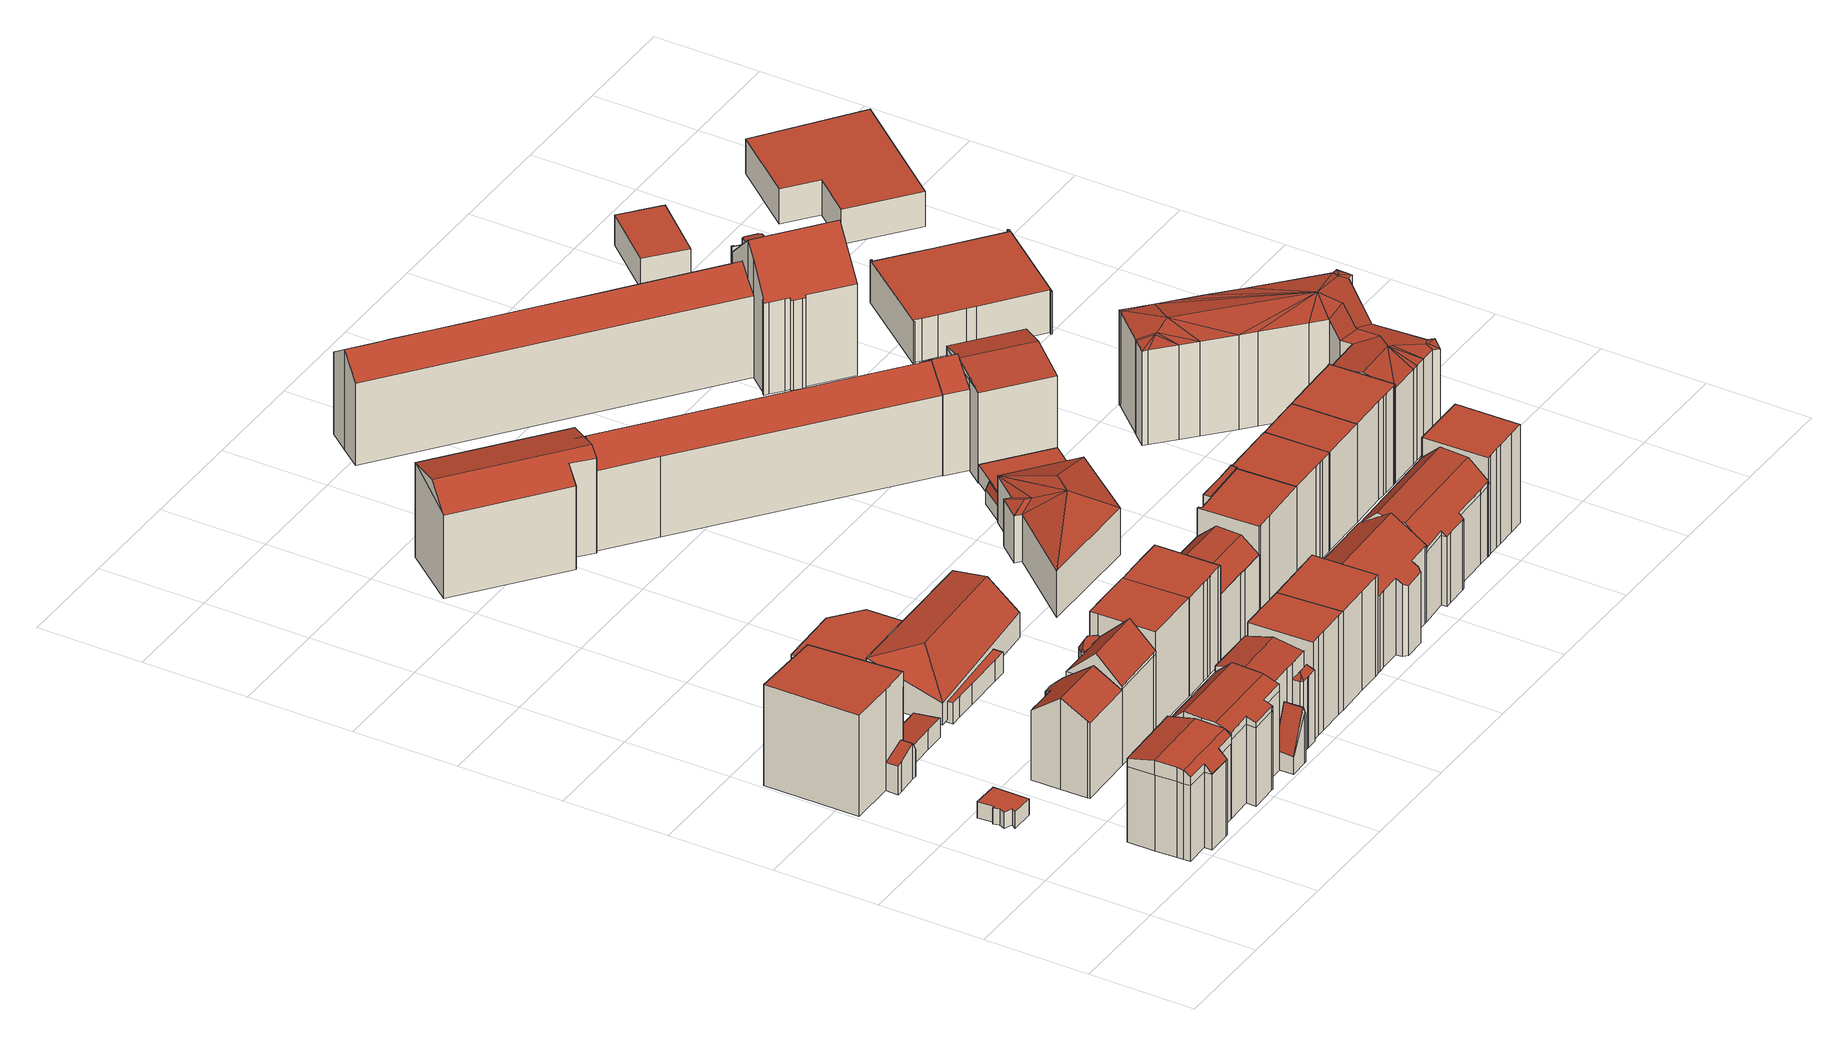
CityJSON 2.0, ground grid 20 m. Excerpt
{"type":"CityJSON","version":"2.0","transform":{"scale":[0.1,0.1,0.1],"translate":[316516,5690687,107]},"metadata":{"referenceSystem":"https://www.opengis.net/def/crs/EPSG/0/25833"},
"CityObjects":{
"building1":{"type":"Building","attributes":{"Dachtyp_tdc":"tdcPolyFlatRoof","Gemeindeschluessel":14713000,"Dachneigung":0,"QualitaetDacherkennung":68,"Geometrietyp2DReferenz":"3000","function":"31001_9998","roofType":"1000","measuredHeight":3.14},"geometry":[{"type":"MultiSurface","lod":"2","boundaries":[[[0,1,2,3]],[[1,4,5,2]],[[4,6,7,5]],[[6,8,9,7]],[[8,10,11,9]],[[10,12,13,11]],[[12,14,15,13]],[[14,16,17,15]],[[16,18,19,17]],[[18,0,3,19]],[[18,16,14,12,10,8,6,4,1,0]],[[3,2,5,7,9,11,13,15,17,19]]],"semantics":{"surfaces":[{"type":"WallSurface"},{"type":"RoofSurface"},{"type":"GroundSurface"}],"values":[0,0,0,0,0,0,0,0,0,0,1,2]}}]},
"building2":{"type":"Building","attributes":{"Dachtyp_tdc":"tdcFreeFormRoof","Gemeindeschluessel":14713000,"Dachneigung":1.71,"QualitaetDacherkennung":38,"Geometrietyp2DReferenz":"3000","function":"31001_9998","roofType":"5000","measuredHeight":17.95},"geometry":[{"type":"MultiSurface","lod":"2","boundaries":[[[20,21,22,23]],[[23,22,24,25]],[[26,27,28]],[[28,27,29,30]],[[30,29,31,32]],[[32,31,33,34]],[[35,36,37]],[[38,39,36,35]],[[25,24,40,41]],[[41,40,39,38]],[[42,43,44,45,46,47,48,49,50,51,52,53,54,55]],[[56,24,22,21]],[[33,40,24,56,57]],[[34,33,57,58]],[[58,57,56,59]],[[59,56,21,20]],[[59,20,43,42]],[[20,23,44,43]],[[23,25,45,44]],[[25,41,46,45]],[[41,38,47,46]],[[38,35,48,47]],[[35,37,49,48]],[[37,26,50,49]],[[26,28,51,50]],[[28,30,52,51]],[[30,32,53,52]],[[32,34,54,53]],[[34,58,55,54]],[[58,59,42,55]],[[26,37,36,39,40,33,31,29,27]]],"semantics":{"surfaces":[{"type":"WallSurface"},{"type":"GroundSurface"},{"type":"RoofSurface"}],"values":[0,0,0,0,0,0,0,0,0,0,1,2,2,0,0,0,0,0,0,0,0,0,0,0,0,0,0,0,0,0,2]}}]},
"building3":{"type":"Building","attributes":{"Gemeindeschluessel":14713000,"Geometrietyp2DReferenz":"3000","function":"31001_9998","roofType":"9999"},"children":["building3-1","building3-2"]},
"building3-1":{"type":"BuildingPart","attributes":{"Dachtyp_tdc":"tdcPolyFlatRoof","Dachneigung":0,"QualitaetDacherkennung":69,"Geometrietyp2DReferenz":"3000","roofType":"1000","measuredHeight":20.01},"parents":["building3"],"geometry":[{"type":"MultiSurface","lod":"2","boundaries":[[[60,61,62,63,64]],[[65,66,67,68,69]],[[66,70,71,67]],[[70,60,64,71]],[[70,66,65,61,60]],[[64,63,72,68,67,71]],[[69,73,62,61,65]],[[69,68,72,73]],[[73,72,63,62]]],"semantics":{"surfaces":[{"type":"WallSurface"},{"type":"RoofSurface"},{"type":"GroundSurface"},{"type":"ClosureSurface"}],"values":[0,0,0,0,1,2,0,3,3]}}]},
"building3-2":{"type":"BuildingPart","attributes":{"Dachtyp_tdc":"tdcGableRoof","Dachneigung":14.45,"QualitaetDacherkennung":10,"Geometrietyp2DReferenz":"3000","roofType":"3100","measuredHeight":6.94},"parents":["building3"],"geometry":[{"type":"MultiSurface","lod":"2","boundaries":[[[62,74,75,63]],[[74,76,77,75]],[[76,78,79,77]],[[78,80,81,79]],[[80,69,68,81]],[[76,74,62,73]],[[73,69,80,78,76]],[[68,72,63,75,77,79,81]],[[72,68,69,73]],[[62,63,72,73]]],"semantics":{"surfaces":[{"type":"WallSurface"},{"type":"RoofSurface"},{"type":"GroundSurface"},{"type":"ClosureSurface"}],"values":[0,0,0,0,0,1,1,2,3,3]}}]},
"building4":{"type":"Building","attributes":{"Gemeindeschluessel":14713000,"Dachneigung":83.36,"Dachorientierung":0,"MittlereTraufHoehe":111.1,"QualitaetDacherkennung":100,"ObjektHoehe":3.83,"BodenHoehe":107.47,"Geometrietyp2DReferenz":"3000","AbsoluteHoehe":111.3,"Dachflaeche":79.51,"function":"31001_2463","roofType":"2100","measuredHeight":3.83,"storeysAboveGround":1},"geometry":[{"type":"MultiSurface","lod":"2","boundaries":[[[82,83,84,85]],[[83,86,87,84]],[[86,88,89,87]],[[88,90,91,89]],[[90,92,93,91]],[[92,82,85,93]],[[92,90,88,86,83,82]],[[85,84,87,89,91,93]]],"semantics":{"surfaces":[{"type":"WallSurface"},{"type":"RoofSurface"},{"type":"GroundSurface"}],"values":[0,0,0,0,0,0,1,2]}}]},
"building5":{"type":"Building","attributes":{"Dachtyp_tdc":"tdcGableRoof","Gemeindeschluessel":14713000,"Dachneigung":36.97,"QualitaetDacherkennung":69,"Geometrietyp2DReferenz":"3000","function":"31001_9998","roofType":"3100","measuredHeight":17.96},"geometry":[{"type":"MultiSurface","lod":"2","boundaries":[[[94,95,96,97]],[[95,98,99,96]],[[98,100,101,99]],[[100,102,103,101]],[[102,104,105,103]],[[104,106,107,105]],[[106,108,109,107]],[[108,110,111,109]],[[110,112,113,111]],[[112,114,115,113]],[[114,116,117,115]],[[116,118,119,117]],[[118,120,121,119]],[[120,94,97,121]],[[116,114,112,110,108]],[[108,106,104,102,100,98,95,94,120,118,116]],[[97,96,99,101,103,105,107,109,111,113,115,117,119,121]]],"semantics":{"surfaces":[{"type":"WallSurface"},{"type":"RoofSurface"},{"type":"GroundSurface"}],"values":[0,0,0,0,0,0,0,0,0,0,0,0,0,0,1,1,2]}}]},
"building6":{"type":"Building","attributes":{"Dachtyp_tdc":"tdcFreeFormRoof","Gemeindeschluessel":14713000,"Dachneigung":2.74,"QualitaetDacherkennung":57,"Geometrietyp2DReferenz":"3000","function":"31001_9998","roofType":"5000","measuredHeight":18.47},"geometry":[{"type":"MultiSurface","lod":"2","boundaries":[[[122,123,124,125]],[[123,126,127,124]],[[126,128,129,127]],[[128,130,131,129]],[[130,132,133,131]],[[132,134,135,133]],[[134,136,137,135]],[[136,138,139,137]],[[138,140,47,139]],[[140,141,142,47]],[[141,143,144,142]],[[143,145,44,144]],[[145,122,125,44]],[[146,122,145,147]],[[148,149,150,151,152,153,154,155,156,157]],[[150,158,146,147,159,151]],[[140,152,151,159,141]],[[141,159,147,143]],[[122,146,158,123]],[[123,158,150,149,126]],[[128,148,157,130]],[[130,157,156,132]],[[132,156,155,134]],[[134,155,154,136]],[[136,154,153,138]],[[138,153,152,140]],[[126,149,148,128]],[[143,147,145]],[[125,124,127,129,131,133,135,137,139,47,142,144,44]]],"semantics":{"surfaces":[{"type":"WallSurface"},{"type":"RoofSurface"},{"type":"GroundSurface"}],"values":[0,0,0,0,0,0,0,0,0,0,0,0,0,1,1,1,0,0,0,0,0,0,0,0,0,0,0,0,2]}}]},
"building7":{"type":"Building","attributes":{"Dachtyp_tdc":"tdcFreeFormRoof","Gemeindeschluessel":14713000,"Dachneigung":67.58,"QualitaetDacherkennung":8,"Geometrietyp2DReferenz":"3000","function":"31001_9998","roofType":"5000","measuredHeight":11.32},"geometry":[{"type":"MultiSurface","lod":"2","boundaries":[[[160,161,162,163]],[[164,165,166,167,168,169,170]],[[160,169,168,171,161]],[[160,170,169]],[[167,171,168]],[[162,172,173,174,175,176,177,163]],[[161,171,172,162]],[[171,167,173,172]],[[167,166,174,173]],[[166,165,175,174]],[[165,164,176,175]],[[164,170,177,176]],[[170,160,163,177]]],"semantics":{"surfaces":[{"type":"WallSurface"},{"type":"RoofSurface"},{"type":"GroundSurface"}],"values":[0,1,1,0,0,2,0,0,0,0,0,0,0]}}]},
"building8":{"type":"Building","attributes":{"Gemeindeschluessel":14713000,"Geometrietyp2DReferenz":"3000","function":"31001_9998","roofType":"9999"},"children":["building8-1","building8-2"]},
"building8-1":{"type":"BuildingPart","attributes":{"Dachtyp_tdc":"tdcFreeFormRoof","Dachneigung":63.39,"QualitaetDacherkennung":37,"Geometrietyp2DReferenz":"3000","roofType":"5000","measuredHeight":16.68},"parents":["building8"],"geometry":[{"type":"MultiSurface","lod":"2","boundaries":[[[178,179,180,181,182]],[[179,183,184,180]],[[183,185,186,184]],[[185,187,188,186]],[[187,189,190,191,188]],[[192,189,187]],[[193,192,187,185]],[[194,193,185,183]],[[195,194,183,179]],[[195,179,178]],[[192,193,194,195,178,189]],[[181,180,184,186,188,191]],[[182,190,189,178]],[[182,181,191,190]]],"semantics":{"surfaces":[{"type":"WallSurface"},{"type":"RoofSurface"},{"type":"GroundSurface"},{"type":"ClosureSurface"}],"values":[0,0,0,0,0,1,1,1,1,1,1,2,0,3]}}]},
"building8-2":{"type":"BuildingPart","attributes":{"Dachtyp_tdc":"tdcGableRoof","Dachneigung":44.01,"QualitaetDacherkennung":61,"Geometrietyp2DReferenz":"3000","roofType":"3100","measuredHeight":20.52},"parents":["building8"],"geometry":[{"type":"MultiSurface","lod":"2","boundaries":[[[190,196,197,191]],[[196,198,199,197]],[[198,200,111,199]],[[200,201,107,111]],[[201,182,181,107]],[[182,201,202,203,189]],[[202,204,205,206,203]],[[190,189,203,206,196]],[[196,206,205,198]],[[198,205,204,200]],[[200,204,202,201]],[[182,189,190]],[[181,191,197,199,111,107]],[[191,181,182,190]]],"semantics":{"surfaces":[{"type":"WallSurface"},{"type":"RoofSurface"},{"type":"GroundSurface"},{"type":"ClosureSurface"}],"values":[0,0,0,0,0,1,1,0,0,0,0,0,2,3]}}]},
"building9":{"type":"Building","attributes":{"Gemeindeschluessel":14713000,"Geometrietyp2DReferenz":"3000","function":"31001_9998","roofType":"9999"},"children":["building9-1","building9-2"]},
"building9-1":{"type":"BuildingPart","attributes":{"Dachtyp_tdc":"tdcGableRoof","Dachneigung":10.19,"QualitaetDacherkennung":49,"Geometrietyp2DReferenz":"3000","roofType":"3100","measuredHeight":18.23},"parents":["building9"],"geometry":[{"type":"MultiSurface","lod":"2","boundaries":[[[207,208,172,173]],[[208,209,210,172]],[[209,211,212,210]],[[211,213,214,212]],[[213,215,216,214]],[[215,217,218,216]],[[217,219,220,221,218]],[[222,207,173,223,224]],[[217,215,213,211,209]],[[209,208,207,222,219,217]],[[173,172,210,212,214,216,218,221,223]],[[222,224,220,219]],[[224,223,221,220]]],"semantics":{"surfaces":[{"type":"WallSurface"},{"type":"RoofSurface"},{"type":"GroundSurface"},{"type":"ClosureSurface"}],"values":[0,0,0,0,0,0,0,0,1,1,2,0,3]}}]},
"building9-2":{"type":"BuildingPart","attributes":{"Dachtyp_tdc":"tdcFreeFormRoof","Dachneigung":50.46,"QualitaetDacherkennung":19,"Geometrietyp2DReferenz":"3000","roofType":"5000","measuredHeight":15.34},"parents":["building9"],"geometry":[{"type":"MultiSurface","lod":"2","boundaries":[[[225,226,227,228]],[[226,229,230,227]],[[229,231,232,230]],[[231,233,234,232]],[[233,235,236,234]],[[235,224,223,236]],[[220,225,228,221]],[[224,235,237,238]],[[235,233,237]],[[233,231,229,226,239,238,237]],[[226,225,220,239]],[[220,224,238,239]],[[228,227,230,232,234,236,223,221]],[[221,223,224,220]]],"semantics":{"surfaces":[{"type":"WallSurface"},{"type":"RoofSurface"},{"type":"GroundSurface"},{"type":"ClosureSurface"}],"values":[0,0,0,0,0,0,0,1,1,1,1,1,2,3]}}]},
"building10":{"type":"Building","attributes":{"Gemeindeschluessel":14713000,"Dachneigung":90,"Dachorientierung":0,"MittlereTraufHoehe":111.45,"QualitaetDacherkennung":55,"ObjektHoehe":4.08,"BodenHoehe":107.37,"Geometrietyp2DReferenz":"3000","AbsoluteHoehe":111.45,"Dachflaeche":507.37,"function":"31001_9998","roofType":"1000","measuredHeight":4.08,"storeysAboveGround":1},"geometry":[{"type":"MultiSurface","lod":"2","boundaries":[[[240,241,242,243]],[[241,244,245,242]],[[244,246,247,245]],[[246,248,249,247]],[[248,250,251,249]],[[250,252,253,251]],[[252,254,255,253]],[[254,256,257,255]],[[256,240,243,257]],[[256,254,252,250,248,246,244,241,240]],[[243,242,245,247,249,251,253,255,257]]],"semantics":{"surfaces":[{"type":"WallSurface"},{"type":"RoofSurface"},{"type":"GroundSurface"}],"values":[0,0,0,0,0,0,0,0,0,1,2]}}]},
"building11":{"type":"Building","attributes":{"Dachtyp_tdc":"tdcPolyFlatRoof","Gemeindeschluessel":14713000,"Dachneigung":0,"QualitaetDacherkennung":37,"Geometrietyp2DReferenz":"3000","function":"31001_9998","roofType":"1000","measuredHeight":19.51},"geometry":[{"type":"MultiSurface","lod":"2","boundaries":[[[258,259,260,261]],[[259,262,263,260]],[[259,258,264,265,266,267,262]],[[263,268,269,270,271,261,260]],[[262,267,268,263]],[[267,266,269,268]],[[266,265,270,269]],[[265,264,271,270]],[[264,258,261,271]]],"semantics":{"surfaces":[{"type":"WallSurface"},{"type":"RoofSurface"},{"type":"GroundSurface"}],"values":[0,0,1,2,0,0,0,0,0]}}]},
"building12":{"type":"Building","attributes":{"Dachtyp_tdc":"tdcHipAndGableRoof","Gemeindeschluessel":14713000,"Dachneigung":39.09,"QualitaetDacherkennung":23,"Geometrietyp2DReferenz":"3000","function":"31001_9998","roofType":"5000","measuredHeight":9.93},"geometry":[{"type":"MultiSurface","lod":"2","boundaries":[[[272,273,274,275]],[[273,276,277,274]],[[276,278,279,277]],[[278,272,275,279]],[[276,273,280]],[[272,278,281]],[[273,272,281,280]],[[278,276,280,281]],[[275,274,277,279]]],"semantics":{"surfaces":[{"type":"WallSurface"},{"type":"RoofSurface"},{"type":"GroundSurface"}],"values":[0,0,0,0,1,0,1,1,2]}}]},
"building13":{"type":"Building","attributes":{"Dachtyp_tdc":"tdcPolyFlatRoof","Gemeindeschluessel":14713000,"Dachneigung":0,"QualitaetDacherkennung":54,"Geometrietyp2DReferenz":"3000","function":"31001_9998","roofType":"1000","measuredHeight":19.56},"geometry":[{"type":"MultiSurface","lod":"2","boundaries":[[[282,283,216,228]],[[283,284,285,216]],[[284,286,287,285]],[[286,288,289,287]],[[288,290,291,289]],[[290,292,293,291]],[[292,294,295,293]],[[294,296,297,295]],[[296,298,299,297]],[[298,300,301,299]],[[300,282,228,301]],[[300,298,296,294,292,290,288,286,284,283,282]],[[228,216,285,287,289,291,293,295,297,299,301]]],"semantics":{"surfaces":[{"type":"WallSurface"},{"type":"RoofSurface"},{"type":"GroundSurface"}],"values":[0,0,0,0,0,0,0,0,0,0,0,1,2]}}]},
"building14":{"type":"Building","attributes":{"Dachtyp_tdc":"tdcPolyFlatRoof","Gemeindeschluessel":14713000,"Dachneigung":0,"QualitaetDacherkennung":30,"Geometrietyp2DReferenz":"3000","function":"31001_9998","roofType":"1000","measuredHeight":19.39},"geometry":[{"type":"MultiSurface","lod":"2","boundaries":[[[302,303,304,270]],[[303,305,306,304]],[[305,307,308,306]],[[307,309,310,308]],[[309,311,312,310]],[[311,313,314,312]],[[313,315,316,314]],[[315,317,318,316]],[[317,319,320,318]],[[319,321,322,320]],[[321,323,271,322]],[[323,302,270,271]],[[323,321,319,317,315,313,311,309,307,305,303,302]],[[270,304,306,308,310,312,314,316,318,320,322,271]]],"semantics":{"surfaces":[{"type":"WallSurface"},{"type":"RoofSurface"},{"type":"GroundSurface"}],"values":[0,0,0,0,0,0,0,0,0,0,0,0,1,2]}}]},
"building15":{"type":"Building","attributes":{"Dachtyp_tdc":"tdcPolyFlatRoof","Gemeindeschluessel":14713000,"Dachneigung":0,"QualitaetDacherkennung":48,"Geometrietyp2DReferenz":"3000","function":"31001_9998","roofType":"1000","measuredHeight":19.52},"geometry":[{"type":"MultiSurface","lod":"2","boundaries":[[[324,294,325,326]],[[294,292,327,325]],[[292,328,329,327]],[[328,330,331,329]],[[330,332,333,331]],[[332,324,326,333]],[[332,330,328,292,294,324]],[[326,325,327,329,331,333]]],"semantics":{"surfaces":[{"type":"WallSurface"},{"type":"RoofSurface"},{"type":"GroundSurface"}],"values":[0,0,0,0,0,0,1,2]}}]},
"building16":{"type":"Building","attributes":{"Dachtyp_tdc":"tdcFreeFormRoof","Gemeindeschluessel":14713000,"Dachneigung":11.33,"QualitaetDacherkennung":36,"Geometrietyp2DReferenz":"3000","function":"31001_9998","roofType":"5000","measuredHeight":20.26},"geometry":[{"type":"MultiSurface","lod":"2","boundaries":[[[334,335,336,337]],[[335,338,339,336]],[[338,340,341,339]],[[340,342,343,341]],[[342,344,345,343]],[[344,334,337,345]],[[346,338,335,347]],[[342,340,346,347,334,344]],[[335,334,347]],[[340,338,346]],[[337,336,339,341,343,345]]],"semantics":{"surfaces":[{"type":"WallSurface"},{"type":"RoofSurface"},{"type":"GroundSurface"}],"values":[0,0,0,0,0,0,1,1,0,0,2]}}]},
"building17":{"type":"Building","attributes":{"Dachtyp_tdc":"tdcFreeFormRoof","Gemeindeschluessel":14713000,"Dachneigung":43.2,"QualitaetDacherkennung":78,"Geometrietyp2DReferenz":"3000","function":"31001_9998","roofType":"5000","measuredHeight":16.92},"geometry":[{"type":"MultiSurface","lod":"2","boundaries":[[[348,349,350,351]],[[349,352,353,350]],[[352,354,355,353]],[[354,356,314,355]],[[356,357,358,314]],[[357,359,360,358]],[[359,361,362,360]],[[361,363,312,362]],[[363,348,351,312]],[[364,365,363,366]],[[367,368,369,370,371,372]],[[368,364,366,373,369]],[[357,369,373,359]],[[359,373,366,361]],[[349,367,372,352]],[[352,372,371,354]],[[354,371,370,356]],[[356,370,369,357]],[[348,365,364,368,367,349]],[[361,366,363]],[[363,365,348]],[[351,350,353,355,314,358,360,362,312]]],"semantics":{"surfaces":[{"type":"WallSurface"},{"type":"RoofSurface"},{"type":"GroundSurface"}],"values":[0,0,0,0,0,0,0,0,0,1,1,1,0,0,0,0,0,0,0,0,0,2]}}]},
"building18":{"type":"Building","attributes":{"Dachtyp_tdc":"tdcFreeFormRoof","Gemeindeschluessel":14713000,"Dachneigung":33.54,"QualitaetDacherkennung":58,"Geometrietyp2DReferenz":"3000","function":"31001_9998","roofType":"5000","measuredHeight":19.54},"geometry":[{"type":"MultiSurface","lod":"2","boundaries":[[[374,375,376,377]],[[375,378,379,376]],[[378,380,381,379]],[[380,382,383,381]],[[382,384,385,383]],[[384,386,387,385]],[[386,388,389,387]],[[388,390,391,389]],[[390,392,393,391]],[[392,394,395,393]],[[394,396,397,395]],[[396,398,399,397]],[[398,400,401,399]],[[400,402,403,401]],[[402,374,377,403]],[[378,375,374,402,404,405]],[[384,382,380,405,404,400,398,396,394,392,390,388,386]],[[380,378,405]],[[402,400,404]],[[377,376,379,381,383,385,387,389,391,393,395,397,399,401,403]]],"semantics":{"surfaces":[{"type":"WallSurface"},{"type":"RoofSurface"},{"type":"GroundSurface"}],"values":[0,0,0,0,0,0,0,0,0,0,0,0,0,0,0,1,1,0,0,2]}}]},
"building19":{"type":"Building","attributes":{"Gemeindeschluessel":14713000,"Geometrietyp2DReferenz":"3000","function":"31001_9998","roofType":"9999"},"children":["building19-1","building19-2"]},
"building19-1":{"type":"BuildingPart","attributes":{"Dachtyp_tdc":"tdcPolyFlatRoof","Dachneigung":0,"QualitaetDacherkennung":30,"Geometrietyp2DReferenz":"3000","roofType":"1000","measuredHeight":19.34},"parents":["building19"],"geometry":[{"type":"MultiSurface","lod":"2","boundaries":[[[406,407,408,409]],[[407,410,411,408]],[[410,412,413,411]],[[412,414,415,413]],[[414,416,417,415]],[[416,418,419,417]],[[418,420,421,419]],[[420,422,423,421]],[[422,420,418,416,414,412,410,407,406]],[[409,408,411,413,415,417,419,421,423]],[[409,423,422,406]]],"semantics":{"surfaces":[{"type":"WallSurface"},{"type":"RoofSurface"},{"type":"GroundSurface"},{"type":"ClosureSurface"}],"values":[0,0,0,0,0,0,0,0,1,2,3]}}]},
"building19-2":{"type":"BuildingPart","attributes":{"Dachtyp_tdc":"tdcPolyFlatRoof","Dachneigung":4.32,"QualitaetDacherkennung":60,"Geometrietyp2DReferenz":"3000","roofType":"2100","measuredHeight":19.67},"parents":["building19"],"geometry":[{"type":"MultiSurface","lod":"2","boundaries":[[[424,425,426,423,422]],[[425,427,428,426]],[[427,429,430,428]],[[429,431,432,430]],[[431,433,406,409,432]],[[431,429,427,425,424,433]],[[409,423,426,428,430,432]],[[424,422,406,433]],[[422,423,409,406]]],"semantics":{"surfaces":[{"type":"WallSurface"},{"type":"RoofSurface"},{"type":"GroundSurface"},{"type":"ClosureSurface"}],"values":[0,0,0,0,0,1,2,0,3]}}]},
"building20":{"type":"Building","attributes":{"Dachtyp_tdc":"tdcFreeFormRoof","Gemeindeschluessel":14713000,"Dachneigung":22.23,"QualitaetDacherkennung":6,"Geometrietyp2DReferenz":"3000","function":"31001_9998","roofType":"5000","measuredHeight":12.44},"geometry":[{"type":"MultiSurface","lod":"2","boundaries":[[[434,435,436,437]],[[434,437,438]],[[434,439,435]],[[438,439,434]],[[438,440,439]],[[440,438,441]],[[442,439,440]],[[439,442,443]],[[444,440,441,445]],[[444,445,446]],[[440,444,446,442]],[[439,443,447]],[[448,449,450,451,452,453,454,455,456]],[[443,442,449,448]],[[442,446,450,449]],[[446,445,451,450]],[[445,441,452,451]],[[441,438,453,452]],[[438,437,454,453]],[[437,436,455,454]],[[436,447,456,455]],[[447,443,448,456]],[[435,439,447,436]]],"semantics":{"surfaces":[{"type":"RoofSurface"},{"type":"GroundSurface"},{"type":"WallSurface"}],"values":[0,0,0,0,0,0,0,0,0,0,0,0,1,2,2,2,2,2,2,2,2,2,0]}}]},
"building21":{"type":"Building","attributes":{"Dachtyp_tdc":"tdcFreeFormRoof","Gemeindeschluessel":14713000,"Dachneigung":36.87,"QualitaetDacherkennung":88,"Geometrietyp2DReferenz":"3000","function":"31001_9998","roofType":"5000","measuredHeight":19.77},"geometry":[{"type":"MultiSurface","lod":"2","boundaries":[[[457,458,459,460]],[[458,461,462,459]],[[461,463,464,462]],[[463,465,466,464]],[[465,457,460,466]],[[467,457,465,468]],[[461,458,467,468,463]],[[458,457,467]],[[465,463,468]],[[460,459,462,464,466]]],"semantics":{"surfaces":[{"type":"WallSurface"},{"type":"RoofSurface"},{"type":"GroundSurface"}],"values":[0,0,0,0,0,1,1,0,0,2]}}]},
"building22":{"type":"Building","attributes":{"Dachtyp_tdc":"tdcFreeFormRoof","Gemeindeschluessel":14713000,"Dachneigung":43.14,"QualitaetDacherkennung":66,"Geometrietyp2DReferenz":"3000","function":"31001_9998","roofType":"5000","measuredHeight":18.61},"geometry":[{"type":"MultiSurface","lod":"2","boundaries":[[[469,470,471,472]],[[470,473,474,471]],[[473,475,476,474]],[[475,477,478,476]],[[477,479,381,478]],[[479,480,481,381]],[[480,482,379,481]],[[482,483,484,379]],[[483,485,486,484]],[[485,487,488,486]],[[487,489,490,488]],[[489,491,492,490]],[[491,493,494,492]],[[493,495,496,494]],[[495,497,498,496]],[[497,469,472,498]],[[499,500,501,502,503]],[[504,505,506,507,508,475,473,470,469,509,510,511]],[[505,512,503,502,513,506]],[[479,507,506,513,480]],[[480,513,502,501,482]],[[487,503,512,489]],[[489,512,505,504,491]],[[491,504,511,493]],[[493,511,510,495]],[[495,510,509,497]],[[497,509,469]],[[475,508,477]],[[477,508,507,479]],[[485,499,503,487]],[[482,501,500,483]],[[483,500,499,485]],[[472,471,474,476,478,381,481,379,484,486,488,490,492,494,496,498]]],"semantics":{"surfaces":[{"type":"WallSurface"},{"type":"RoofSurface"},{"type":"GroundSurface"}],"values":[0,0,0,0,0,0,0,0,0,0,0,0,0,0,0,0,1,1,1,0,0,0,0,0,0,0,0,0,0,0,0,0,2]}}]},
"building23":{"type":"Building","attributes":{"Dachtyp_tdc":"tdcPolyFlatRoof","Gemeindeschluessel":14713000,"Dachneigung":0,"QualitaetDacherkennung":41,"Geometrietyp2DReferenz":"3000","function":"31001_9998","roofType":"1000","measuredHeight":19.48},"geometry":[{"type":"MultiSurface","lod":"2","boundaries":[[[514,515,516,517]],[[515,518,519,516]],[[518,520,521,519]],[[520,522,523,521]],[[522,524,525,523]],[[524,526,527,525]],[[526,528,529,527]],[[528,530,531,529]],[[530,532,533,531]],[[532,407,534,533]],[[407,514,517,534]],[[407,532,530,528,526,524,522,520,518,515,514]],[[517,516,519,521,523,525,527,529,531,533,534]]],"semantics":{"surfaces":[{"type":"WallSurface"},{"type":"RoofSurface"},{"type":"GroundSurface"}],"values":[0,0,0,0,0,0,0,0,0,0,0,1,2]}}]},
"building24":{"type":"Building","attributes":{"Gemeindeschluessel":14713000,"Geometrietyp2DReferenz":"3000","function":"31001_9998","roofType":"9999"},"children":["building24-1","building24-2"]},
"building24-1":{"type":"BuildingPart","attributes":{"Dachtyp_tdc":"tdcFreeFormRoof","Dachneigung":62.83,"QualitaetDacherkennung":22,"Geometrietyp2DReferenz":"3000","roofType":"5000","measuredHeight":4.15},"parents":["building24"],"geometry":[{"type":"MultiSurface","lod":"2","boundaries":[[[535,536,537,538]],[[536,539,540,537]],[[541,535,538,542]],[[543,544,541,539]],[[543,539,536]],[[544,543,536,535]],[[544,535,541]],[[538,537,540,542]],[[542,540,539,541]]],"semantics":{"surfaces":[{"type":"WallSurface"},{"type":"RoofSurface"},{"type":"GroundSurface"},{"type":"ClosureSurface"}],"values":[0,0,0,1,0,1,0,2,3]}}]},
"building24-2":{"type":"BuildingPart","attributes":{"Dachtyp_tdc":"tdcPolyFlatRoof","Dachneigung":0,"QualitaetDacherkennung":17,"Geometrietyp2DReferenz":"3000","roofType":"1000","measuredHeight":3.28},"parents":["building24"],"geometry":[{"type":"MultiSurface","lod":"2","boundaries":[[[545,546,547,548]],[[546,549,550,547]],[[549,551,541,542,550]],[[552,545,548,540,539]],[[552,551,549,546,545]],[[548,547,550,542,540]],[[539,541,551,552]],[[539,540,542,541]]],"semantics":{"surfaces":[{"type":"WallSurface"},{"type":"RoofSurface"},{"type":"GroundSurface"},{"type":"ClosureSurface"}],"values":[0,0,0,0,1,2,0,3]}}]},
"building25":{"type":"Building","attributes":{"Dachtyp_tdc":"tdcPolyFlatRoof","Gemeindeschluessel":14713000,"Dachneigung":0,"QualitaetDacherkennung":41,"Geometrietyp2DReferenz":"3000","function":"31001_9998","roofType":"1000","measuredHeight":19.53},"geometry":[{"type":"MultiSurface","lod":"2","boundaries":[[[522,553,554,523]],[[553,555,556,554]],[[555,557,558,556]],[[557,559,560,558]],[[559,524,525,560]],[[524,522,523,525]],[[524,559,557,555,553,522]],[[523,554,556,558,560,525]]],"semantics":{"surfaces":[{"type":"WallSurface"},{"type":"RoofSurface"},{"type":"GroundSurface"}],"values":[0,0,0,0,0,0,1,2]}}]},
"building26":{"type":"Building","attributes":{"Dachtyp_tdc":"tdcPolyFlatRoof","Gemeindeschluessel":14713000,"Dachneigung":0,"QualitaetDacherkennung":59,"Geometrietyp2DReferenz":"3000","function":"31001_9998","roofType":"1000","measuredHeight":19.5},"geometry":[{"type":"MultiSurface","lod":"2","boundaries":[[[561,562,563,564]],[[562,565,566,563]],[[565,567,568,566]],[[567,569,570,568]],[[569,571,572,570]],[[571,573,574,572]],[[573,575,576,574]],[[575,561,564,576]],[[575,573,571,569,567,565,562,561]],[[564,563,566,568,570,572,574,576]]],"semantics":{"surfaces":[{"type":"WallSurface"},{"type":"RoofSurface"},{"type":"GroundSurface"}],"values":[0,0,0,0,0,0,0,0,1,2]}}]},
"building27":{"type":"Building","attributes":{"Gemeindeschluessel":14713000,"Geometrietyp2DReferenz":"3000","function":"31001_9998","roofType":"9999"},"children":["building27-1","building27-2","building27-3","building27-4"]},
"building27-1":{"type":"BuildingPart","attributes":{"Dachtyp_tdc":"tdcGableRoof","Dachneigung":44.4,"QualitaetDacherkennung":65,"Geometrietyp2DReferenz":"3000","roofType":"3100","measuredHeight":25.81},"parents":["building27"],"geometry":[{"type":"MultiSurface","lod":"2","boundaries":[[[577,578,579,580,581]],[[578,582,583,579]],[[582,584,585,583]],[[584,586,587,585]],[[586,588,589,587]],[[588,590,591,589]],[[590,592,593,591]],[[592,594,595,593]],[[594,596,597,595]],[[596,598,599,597]],[[598,600,601,599]],[[600,602,603,601]],[[602,604,605,603]],[[604,606,607,608,605]],[[609,610,611,612,613]],[[614,606,604,602,600,598,596,594,592,590,588,586,584,582,578]],[[578,577,610,609,615,614]],[[612,580,579,583,585,587,589,591,593,595,597,599,601,603,605,608,616,617,618,613]],[[577,581,611,610]],[[581,580,612,611]],[[619,607,606,614]],[[616,608,607,619]],[[615,620,621,619,614]],[[620,618,617,621]],[[621,617,616,619]],[[609,613,618,620,615]]],"semantics":{"surfaces":[{"type":"WallSurface"},{"type":"RoofSurface"},{"type":"GroundSurface"},{"type":"ClosureSurface"}],"values":[0,0,0,0,0,0,0,0,0,0,0,0,0,0,0,1,1,2,0,3,0,3,0,3,3,3]}}]},
"building27-2":{"type":"BuildingPart","attributes":{"Dachtyp_tdc":"tdcPolyFlatRoof","Dachneigung":9.33,"QualitaetDacherkennung":71,"Geometrietyp2DReferenz":"3000","roofType":"2100","measuredHeight":19.74},"parents":["building27"],"geometry":[{"type":"MultiSurface","lod":"2","boundaries":[[[622,623,624,625]],[[623,626,627,624]],[[626,628,609,613,627]],[[629,630,631,632,633]],[[630,634,635,631]],[[634,636,637,635]],[[636,638,639,637]],[[638,640,641,639]],[[640,642,643,641]],[[642,622,625,643]],[[642,640,638,636,634,630,629,644,628,626,623,622]],[[625,624,627,613,618,632,631,635,637,639,641,643]],[[615,609,628,644]],[[615,620,618,613,609]],[[629,633,620,615,644]],[[618,620,633,632]]],"semantics":{"surfaces":[{"type":"WallSurface"},{"type":"RoofSurface"},{"type":"GroundSurface"},{"type":"ClosureSurface"}],"values":[0,0,0,0,0,0,0,0,0,0,1,2,0,3,0,3]}}]},
"building27-3":{"type":"BuildingPart","attributes":{"Dachtyp_tdc":"tdcPolyFlatRoof","Dachneigung":45.56,"QualitaetDacherkennung":36,"Geometrietyp2DReferenz":"3000","roofType":"2100","measuredHeight":18.52},"parents":["building27"],"geometry":[{"type":"MultiSurface","lod":"2","boundaries":[[[645,646,647,648]],[[646,649,650,647]],[[649,651,652,650]],[[651,653,654,652]],[[653,581,580,654]],[[611,645,648,612]],[[611,581,653,651,649,646,645]],[[648,647,650,652,654,580,612]],[[612,580,581,611]]],"semantics":{"surfaces":[{"type":"WallSurface"},{"type":"RoofSurface"},{"type":"GroundSurface"},{"type":"ClosureSurface"}],"values":[0,0,0,0,0,0,1,2,3]}}]},
"building27-4":{"type":"BuildingPart","attributes":{"Dachtyp_tdc":"tdcGableRoof","Dachneigung":36.26,"QualitaetDacherkennung":84,"Geometrietyp2DReferenz":"3000","roofType":"3100","measuredHeight":19.88},"parents":["building27"],"geometry":[{"type":"MultiSurface","lod":"2","boundaries":[[[655,656,657,658]],[[656,659,660,657]],[[659,661,662,660]],[[661,663,664,662]],[[663,665,666,664]],[[665,667,668,666]],[[667,669,670,668]],[[669,671,672,670]],[[671,673,674,672]],[[673,675,676,674]],[[675,677,678,676]],[[677,679,680,678]],[[679,633,632,680]],[[607,681,682,608]],[[681,683,684,682]],[[683,685,686,684]],[[685,687,688,686]],[[687,655,658,688]],[[683,681,607,619,621]],[[621,620,633,679,677,675,673,671,669,667,665,663,661,659,656,655,687,685,683]],[[658,657,660,662,664,666,668,670,672,674,676,678,680,632,618,617,616,608,682,684,686,688]],[[617,618,620,621]],[[618,632,633,620]],[[607,608,616,619]],[[619,616,617,621]]],"semantics":{"surfaces":[{"type":"WallSurface"},{"type":"RoofSurface"},{"type":"GroundSurface"},{"type":"ClosureSurface"}],"values":[0,0,0,0,0,0,0,0,0,0,0,0,0,0,0,0,0,0,1,1,2,3,3,3,3]}}]},
"building28":{"type":"Building","attributes":{"Gemeindeschluessel":14713000,"Geometrietyp2DReferenz":"3000","function":"31001_9998","roofType":"9999"},"children":["building28-1","building28-2"]},
"building28-1":{"type":"BuildingPart","attributes":{"Dachtyp_tdc":"tdcGableRoof","Dachneigung":10.14,"QualitaetDacherkennung":32,"Geometrietyp2DReferenz":"3000","roofType":"3100","measuredHeight":19.31},"parents":["building28"],"geometry":[{"type":"MultiSurface","lod":"2","boundaries":[[[689,690,691,692]],[[690,693,694,691]],[[693,695,696,697,694]],[[698,689,692,699,700]],[[701,702,703,704,705]],[[690,704,703,706,707,693]],[[693,707,695]],[[689,705,704,690]],[[698,701,705,689]],[[692,691,694,697,699]],[[700,708,698]],[[709,696,695]],[[700,699,697,696]],[[700,696,709,708]],[[695,707,706,709]],[[708,702,701,698]],[[709,706,703,702,708]]],"semantics":{"surfaces":[{"type":"WallSurface"},{"type":"RoofSurface"},{"type":"GroundSurface"},{"type":"ClosureSurface"}],"values":[0,0,0,0,1,1,0,0,0,2,0,0,3,3,0,0,3]}}]},
"building28-2":{"type":"BuildingPart","attributes":{"Dachtyp_tdc":"tdcGableRoof","Dachneigung":36.39,"QualitaetDacherkennung":72,"Geometrietyp2DReferenz":"3000","roofType":"3100","measuredHeight":19.85},"parents":["building28"],"geometry":[{"type":"MultiSurface","lod":"2","boundaries":[[[710,700,699,711]],[[696,712,713,697]],[[712,710,711,713]],[[710,712,714]],[[700,710,714,715,702,708]],[[712,696,709,706,715,714]],[[711,699,697,713]],[[696,697,699,700]],[[702,715,706,703]],[[700,708,709,696]],[[708,702,703,706,709]]],"semantics":{"surfaces":[{"type":"WallSurface"},{"type":"RoofSurface"},{"type":"GroundSurface"},{"type":"ClosureSurface"}],"values":[0,0,0,0,1,1,2,3,0,3,3]}}]},
"building29":{"type":"Building","attributes":{"Dachtyp_tdc":"tdcPolyFlatRoof","Gemeindeschluessel":14713000,"Dachneigung":0,"QualitaetDacherkennung":40,"Geometrietyp2DReferenz":"3000","function":"31001_9998","roofType":"1000","measuredHeight":19.51},"geometry":[{"type":"MultiSurface","lod":"2","boundaries":[[[555,716,717,556]],[[716,718,719,717]],[[718,720,721,719]],[[720,722,723,721]],[[722,724,725,723]],[[724,726,727,725]],[[726,728,729,727]],[[728,730,731,729]],[[730,732,733,731]],[[732,734,735,733]],[[734,559,560,735]],[[559,557,558,560]],[[557,555,556,558]],[[557,559,734,732,730,728,726,724,722,720,718,716,555]],[[556,717,719,721,723,725,727,729,731,733,735,560,558]]],"semantics":{"surfaces":[{"type":"WallSurface"},{"type":"RoofSurface"},{"type":"GroundSurface"}],"values":[0,0,0,0,0,0,0,0,0,0,0,0,0,1,2]}}]},
"building30":{"type":"Building","attributes":{"Dachtyp_tdc":"tdcFreeFormRoof","Gemeindeschluessel":14713000,"Dachneigung":11.19,"QualitaetDacherkennung":20,"Geometrietyp2DReferenz":"3000","function":"31001_9998","roofType":"5000","measuredHeight":19.99},"geometry":[{"type":"MultiSurface","lod":"2","boundaries":[[[736,737,738]],[[739,740,741,742,743]],[[744,745,746,747,748,749,750,751,752,753,754,755,756,757,758,759,760,761,762,763,764,765,766,767,768,769,770,771,772,773,774,775,776]],[[742,777,745,744]],[[777,778,746,745]],[[778,779,747,746]],[[779,780,748,747]],[[780,781,749,748]],[[781,736,750,749]],[[736,738,751,750]],[[738,782,752,751]],[[782,783,753,752]],[[783,784,754,753]],[[784,785,755,754]],[[785,786,756,755]],[[786,787,757,756]],[[787,788,758,757]],[[788,789,759,758]],[[789,790,760,759]],[[790,791,761,760]],[[791,792,762,761]],[[792,793,763,762]],[[793,794,764,763]],[[794,795,765,764]],[[795,796,766,765]],[[796,797,767,766]],[[797,798,768,767]],[[798,799,769,768]],[[799,800,770,769]],[[800,801,771,770]],[[801,802,772,771]],[[802,803,773,772]],[[803,804,774,773]],[[804,805,775,774]],[[805,743,776,775]],[[743,742,744,776]],[[806,739,743,805]],[[807,808,806,805,804]],[[807,804,803]],[[808,800,809]],[[808,801,800]],[[808,802,801]],[[808,803,802]],[[803,808,807]],[[810,809,800,799]],[[811,812,810,799,798]],[[811,798,797]],[[812,811,797,796]],[[740,739,806,808,809,810,812,796,795]],[[813,814,741,740,795,794]],[[815,816,813,794,793]],[[815,793,792]],[[816,815,792,791]],[[791,813,816]],[[791,814,813]],[[790,814,791]],[[789,814,790]],[[788,814,789]],[[787,814,788]],[[787,817,814]],[[787,818,817]],[[787,819,818]],[[819,787,786]],[[819,786,785]],[[818,819,785,784]],[[820,817,818,784,783]],[[737,820,783,782]],[[737,782,738]],[[814,742,741]],[[814,777,742]],[[814,778,777]],[[814,779,778]],[[817,779,814]],[[817,780,779]],[[820,780,817]],[[820,781,780]],[[737,781,820]],[[737,736,781]]],"semantics":{"surfaces":[{"type":"RoofSurface"},{"type":"GroundSurface"},{"type":"WallSurface"}],"values":[0,0,1,2,2,2,2,2,2,2,2,2,2,2,2,2,2,2,2,2,2,2,2,2,2,2,2,2,2,2,2,2,2,2,2,2,0,0,2,0,0,0,0,0,0,0,0,0,0,0,0,0,0,0,0,0,0,0,0,0,0,0,0,0,0,0,0,0,0,0,0,0,0,0,0,0,0,0]}}]},
"building31":{"type":"Building","attributes":{"Dachtyp_tdc":"tdcPolyFlatRoof","Gemeindeschluessel":14713000,"Dachneigung":0,"QualitaetDacherkennung":41,"Geometrietyp2DReferenz":"3000","function":"31001_9998","roofType":"1000","measuredHeight":8.34},"geometry":[{"type":"MultiSurface","lod":"2","boundaries":[[[821,822,823,824]],[[822,825,826,823]],[[825,827,828,826]],[[827,829,830,828]],[[829,831,832,830]],[[831,833,834,832]],[[833,835,836,834]],[[835,837,838,836]],[[837,839,840,838]],[[839,841,842,840]],[[841,843,844,842]],[[843,845,846,844]],[[845,847,848,846]],[[847,849,850,848]],[[849,851,852,850]],[[851,853,854,852]],[[853,855,856,854]],[[855,821,824,856]],[[855,853,851,849,847,845,843,841,839,837,835,833,831,829,827,825,822,821]],[[824,823,826,828,830,832,834,836,838,840,842,844,846,848,850,852,854,856]]],"semantics":{"surfaces":[{"type":"WallSurface"},{"type":"RoofSurface"},{"type":"GroundSurface"}],"values":[0,0,0,0,0,0,0,0,0,0,0,0,0,0,0,0,0,0,1,2]}}]},
"building32":{"type":"Building","attributes":{"Dachtyp_tdc":"tdcPolyFlatRoof","Gemeindeschluessel":14713000,"Dachneigung":0,"QualitaetDacherkennung":76,"Geometrietyp2DReferenz":"3000","function":"31001_9998","roofType":"1000","measuredHeight":5.96},"geometry":[{"type":"MultiSurface","lod":"2","boundaries":[[[857,858,859,860]],[[858,861,862,859]],[[861,863,864,862]],[[863,865,866,864]],[[865,857,860,866]],[[865,863,861,858,857]],[[860,859,862,864,866]]],"semantics":{"surfaces":[{"type":"WallSurface"},{"type":"RoofSurface"},{"type":"GroundSurface"}],"values":[0,0,0,0,0,1,2]}}]},
"building33":{"type":"Building","attributes":{"Dachtyp_tdc":"tdcPolyFlatRoof","Gemeindeschluessel":14713000,"Dachneigung":0,"QualitaetDacherkennung":49,"Geometrietyp2DReferenz":"3000","function":"31001_9998","roofType":"1000","measuredHeight":6.96},"geometry":[{"type":"MultiSurface","lod":"2","boundaries":[[[867,868,869,870]],[[868,871,872,869]],[[871,873,874,872]],[[873,875,876,874]],[[875,877,878,876]],[[877,867,870,878]],[[877,875,873,871,868,867]],[[870,869,872,874,876,878]]],"semantics":{"surfaces":[{"type":"WallSurface"},{"type":"RoofSurface"},{"type":"GroundSurface"}],"values":[0,0,0,0,0,0,1,2]}}]}
},
"vertices":[
[90,331,38],[95,342,38],[95,342,6],[90,331,6],[92,354,38],[92,354,6],[97,354,38],[97,354,6],[95,384,38],[95,384,6],[95,385,38],[95,385,6],[145,384,38],[145,384,6],[145,316,38],[145,316,6],[100,316,38],[100,316,6],[106,325,38],[106,325,6],
[158,137,156],[158,137,172],[298,142,172],[298,142,156],[299,90,185],[299,90,156],[255,6,156],[209,5,157],[209,5,156],[208,20,172],[208,20,156],[162,19,172],[162,19,156],[161,31,183],[161,31,156],[259,22,156],[259,22,172],[259,6,156],[302,24,156],[302,24,172],[301,35,183],[301,35,156],[159,85,6],[158,137,6],[298,142,6],[299,90,6],[301,35,6],[302,24,6],[259,22,6],[259,6,6],[255,6,6],[209,5,6],[208,20,6],[162,19,6],[161,31,6],[161,44,6],[159,85,185],[161,44,184],[161,44,156],[159,85,156],
[140,734,203],[151,559,203],[151,559,57],[151,559,3],[140,734,3],[91,557,203],[4,556,203],[4,556,3],[91,557,3],[91,557,59],[3,737,203],[3,737,3],[143,559,3],[143,559,73],
[152,536,56],[152,536,3],[143,536,73],[143,536,3],[102,533,62],[102,533,3],[91,533,59],[91,533,3],
[123,552,43],[112,552,43],[112,552,5],[123,552,5],[110,602,37],[110,602,5],[267,607,37],[267,607,5],[268,557,43],[268,557,5],[228,556,43],[228,556,5],
[258,365,144],[301,366,144],[301,366,6],[258,365,6],[301,374,138],[301,374,6],[307,380,134],[307,380,6],[326,381,134],[326,381,6],[345,369,142],[345,369,6],[345,363,147],[345,363,6],[346,311,186],[346,311,6],[347,257,155],[347,257,6],[237,254,155],[237,254,6],[237,258,157],[237,258,6],[236,309,186],[236,309,6],[235,365,144],[235,365,6],[246,365,144],[246,365,6],
[461,147,162],[463,65,162],[463,65,6],[461,147,6],[464,36,162],[464,36,6],[465,28,162],[465,28,6],[412,26,162],[412,26,6],[412,9,162],[412,9,6],[409,9,162],[409,9,6],[355,7,162],[355,7,6],[355,26,162],[355,26,6],[302,24,162],[300,79,162],[300,79,6],[299,112,162],[299,112,6],[298,142,162],[462,116,191],[299,112,191],[465,28,177],[464,36,180],[464,57,188],[301,53,188],[302,24,177],[355,26,178],[355,7,171],[409,9,171],[412,9,171],[412,26,177],[463,65,189],[300,79,189],
[465,0,42],[465,28,43],[465,28,7],[465,0,7],[507,2,103],[507,15,103],[506,28,103],[506,38,102],[496,37,121],[498,2,121],[503,2,109],[464,36,43],[464,36,7],[506,38,7],[506,28,7],[507,15,7],[507,2,7],[503,2,7],
[405,364,158],[405,369,158],[405,369,6],[405,364,6],[405,364,157],[415,380,158],[415,380,6],[435,380,158],[435,380,6],[459,369,158],[459,369,6],[459,366,158],[459,366,157],[459,366,6],[457,368,162],[433,373,173],[419,372,173],[408,368,164],
[462,261,157],[462,261,6],[455,261,157],[455,261,6],[347,257,157],[345,363,157],[346,306,212],[461,310,212],[347,257,163],[455,261,164],[462,261,164],
[506,38,179],[464,36,179],[463,93,189],[463,93,7],[461,147,174],[461,147,7],[562,150,174],[562,150,7],[562,145,175],[562,145,7],[564,97,189],[564,97,7],[566,40,179],[566,40,148],[566,40,7],[524,38,179],[524,38,7],[524,38,148],
[566,23,148],[566,20,148],[566,20,7],[566,23,7],[546,19,148],[546,19,7],[542,19,148],[542,19,7],[529,19,148],[529,19,7],[525,23,148],[525,23,7],[531,25,156],[535,29,160],[557,30,161],
[312,621,45],[302,860,45],[302,860,4],[312,621,4],[423,865,45],[423,865,4],[478,821,45],[478,821,4],[484,564,45],[484,564,4],[457,563,45],[457,563,4],[378,561,45],[378,561,4],[337,560,45],[337,560,4],[314,559,45],[314,559,4],
[462,261,202],[459,369,202],[459,369,7],[462,261,7],[459,385,202],[459,385,7],[575,264,202],[571,388,202],[530,387,202],[503,386,202],[503,386,7],[530,387,7],[571,388,7],[575,264,7],
[582,590,57],[297,569,51],[297,569,8],[582,590,8],[293,712,94],[293,712,8],[584,719,95],[584,719,8],[363,642,107],[583,652,107],
[566,23,202],[562,145,202],[567,146,202],[567,146,7],[595,146,202],[595,146,7],[601,147,202],[601,147,7],[622,147,202],[622,147,7],[662,148,202],[662,148,7],[669,26,202],[669,26,7],[654,26,202],[654,26,7],[602,24,202],[602,24,7],[586,24,202],[586,24,7],
[571,388,201],[610,390,201],[610,390,7],[651,391,201],[651,391,7],[666,391,201],[666,391,7],[682,392,201],[682,392,7],[682,385,201],[682,385,7],[684,268,201],[684,268,7],[677,268,201],[677,268,7],[649,267,201],[649,267,7],[639,266,201],[639,266,7],[626,266,201],[626,266,7],[575,264,201],
[734,29,202],[669,26,6],[734,29,6],[662,148,6],[786,154,202],[786,154,6],[790,31,202],[790,31,6],[781,30,202],[781,30,6],
[212,1468,165],[293,1570,187],[293,1570,0],[212,1468,0],[514,1396,187],[514,1396,0],[453,1319,188],[453,1319,0],[416,1350,189],[416,1350,0],[395,1324,165],[395,1324,0],[465,1335,203],[245,1509,203],
[810,386,143],[815,271,143],[815,271,7],[810,386,7],[767,270,143],[767,270,7],[753,270,143],[753,270,7],[684,268,143],[684,301,143],[684,301,7],[683,322,143],[683,322,7],[683,349,143],[683,349,7],[682,385,143],[811,351,177],[810,386,144],[683,349,177],[815,271,144],[813,304,174],[684,301,174],[684,268,144],[753,270,144],[767,270,144],[683,322,175],
[791,153,167],[791,158,164],[791,158,8],[791,153,8],[954,163,164],[954,163,8],[958,37,160],[958,37,8],[954,37,160],[954,37,8],[907,35,160],[907,35,8],[908,24,152],[908,24,8],[901,15,147],[901,15,8],[859,13,146],[859,13,8],[851,20,151],[851,20,8],[850,32,159],[850,32,8],[809,31,159],[809,31,8],[795,30,159],[795,30,8],[790,31,160],[790,31,8],[786,154,166],[786,154,8],[788,97,203],[956,103,203],
[942,388,201],[946,277,201],[946,277,8],[942,388,8],[850,272,201],[850,272,8],[818,270,201],[818,270,8],[815,271,201],[815,271,8],[810,386,201],[810,386,8],[814,386,201],[814,386,8],[815,380,201],[815,380,8],[846,382,201],[846,382,8],
[846,382,203],[845,395,204],[845,395,8],[863,396,204],[863,396,8],[899,397,204],[899,397,8],[942,399,204],[942,399,8],[942,388,203],
[857,791,98],[867,686,129],[975,699,98],[858,792,98],[857,793,98],[838,650,129],[816,704,108],[813,741,98],[779,701,98],[666,569,98],[806,713,108],[803,750,98],[769,710,98],[877,572,98],[666,569,5],[779,701,5],[769,710,5],[803,750,5],[813,741,5],[857,793,5],[858,792,5],[975,699,5],[877,572,5],
[992,1020,164],[930,941,163],[930,941,4],[992,1020,4],[542,1249,164],[542,1249,4],[453,1319,163],[453,1319,4],[514,1396,165],[514,1396,4],[961,981,201],[484,1358,201],
[1073,34,146],[1069,33,146],[1069,33,8],[1073,34,8],[1028,32,146],[1028,32,8],[1014,31,146],[1014,31,8],[1013,41,146],[1013,41,8],[958,37,146],[956,98,146],[956,98,8],[954,163,146],[1158,171,146],[1158,171,8],[1173,172,146],[1173,172,8],[1174,138,146],[1174,138,8],[1175,105,146],[1175,105,8],[1176,47,146],[1176,47,8],[1173,47,146],[1173,47,8],[1149,46,146],[1149,46,8],[1073,43,146],[1073,43,8],[1173,172,162],[1158,171,162],[954,163,162],[955,129,194],[1174,138,194],[1176,47,156],[1175,85,191],[957,77,191],[958,37,154],[1013,41,155],[1073,43,155],[1149,46,155],[1173,47,156],[1175,105,192],[956,98,192],
[942,399,201],[984,401,201],[984,401,6],[942,399,6],[1036,403,201],[1036,403,6],[1053,403,201],[1053,403,6],[1057,403,201],[1057,403,6],[1060,281,201],[1060,281,6],[1057,280,201],[1057,280,6],[1035,280,201],[1035,280,6],[1026,279,201],[1026,279,6],[1013,279,201],[1013,279,6],[946,277,6],
[858,792,34],[892,837,34],[892,837,6],[858,792,6],[903,829,34],[903,829,6],[868,784,34],[868,784,6],[898,833,48],[863,788,47],
[943,881,39],[1052,794,39],[1052,794,6],[943,881,6],[975,699,39],[975,699,6],[868,784,39],[903,829,39],
[1120,406,201],[1120,406,6],[1151,407,201],[1151,407,6],[1152,391,201],[1152,391,6],[1154,284,201],[1154,284,6],
[1173,172,202],[1285,174,202],[1285,174,7],[1173,172,7],[1287,52,202],[1287,52,7],[1257,51,202],[1257,51,7],[1219,49,202],[1219,49,7],[1205,49,202],[1205,49,7],[1185,48,202],[1185,48,7],[1176,47,202],[1176,47,7],
[1206,1330,191],[1160,1271,263],[1160,1271,5],[1206,1330,5],[1206,1330,190],[1111,1209,186],[1111,1209,5],[1040,1266,186],[1040,1266,5],[1037,1264,183],[1037,1264,5],[1033,1267,183],[1033,1267,5],[1021,1277,183],[1021,1277,5],[1017,1281,183],[1017,1281,5],[1019,1283,187],[1019,1283,5],[1012,1288,187],[1012,1288,5],[990,1306,187],[990,1306,5],[983,1312,187],[983,1312,5],[986,1316,192],[986,1316,5],[988,1315,192],[988,1315,5],[1019,1352,240],[1019,1352,167],[1019,1352,5],[1136,1383,192],[1144,1377,192],[1144,1377,190],[1144,1377,5],[1136,1383,5],[1033,1371,263],[1079,1428,193],[1033,1371,5],[1050,1392,5],[1079,1428,5],[1033,1371,185],[1079,1428,170],[1050,1392,204],
[1141,1415,198],[1142,1408,199],[1142,1408,5],[1141,1415,5],[1136,1400,200],[1136,1400,5],[1136,1383,202],[1082,1432,202],[1085,1430,202],[1085,1430,5],[1082,1432,5],[1082,1432,166],[1083,1429,202],[1083,1429,5],[1085,1427,202],[1085,1427,5],[1101,1414,202],[1101,1414,5],[1114,1430,199],[1114,1430,5],[1122,1430,198],[1122,1430,5],[1079,1428,203],
[1152,1384,180],[1179,1363,180],[1179,1363,5],[1152,1384,5],[1208,1341,180],[1208,1341,5],[1210,1340,180],[1210,1340,5],[1212,1338,180],[1212,1338,5],
[607,1802,168],[717,1715,168],[717,1715,5],[607,1802,5],[726,1708,168],[726,1708,5],[743,1695,168],[743,1695,5],[853,1608,168],[853,1608,5],[862,1601,168],[862,1601,5],[880,1587,167],[880,1587,5],[991,1501,167],[991,1501,5],[1001,1493,167],[1001,1493,5],[1018,1480,167],[1018,1480,5],[1038,1464,167],[1038,1464,5],[1078,1433,167],[1078,1433,5],[1079,1435,166],[1079,1435,5],[467,1785,168],[467,1785,5],[498,1824,204],[498,1824,5],[528,1863,168],[528,1863,5],[589,1815,168],[589,1815,5],
[1138,904,181],[1052,794,181],[1052,794,3],[1138,904,3],[943,881,181],[943,881,3],[967,911,181],[967,911,164],[967,911,3],[1029,991,181],[1029,991,3],[1029,991,165],[1029,991,186],[1005,961,194],[996,949,196],[1105,862,196],[1138,904,186],[993,945,196],[967,911,188],[1016,974,181],[981,930,181],
[992,1020,165],[992,1020,3],[930,941,164],[930,941,3],[962,981,202],[998,952,202],
[1202,409,201],[1202,409,6],[1255,411,201],[1255,411,6],[1269,411,201],[1269,411,6],[1282,412,201],[1282,412,6],[1286,289,201],[1286,289,6],[1282,288,201],[1282,288,6],[1279,288,201],[1279,288,6],[1254,287,201],[1254,287,6],[1245,287,201],[1245,287,6],[1229,287,201],[1229,287,6],
[1178,695,192],[1216,704,198],[1170,702,192],[1396,425,199],[1398,430,198],[1451,486,198],[1406,485,192],[1362,438,192],[1406,485,5],[1380,508,5],[1316,567,5],[1292,589,5],[1243,635,5],[1217,659,5],[1178,695,5],[1170,702,5],[1192,726,5],[1195,729,5],[1251,790,5],[1254,794,5],[1255,796,5],[1300,755,5],[1328,730,5],[1362,699,5],[1416,649,5],[1527,548,5],[1537,548,5],[1537,518,5],[1525,518,5],[1430,418,5],[1436,316,5],[1445,307,5],[1424,284,5],[1414,293,5],[1385,293,5],[1362,292,5],[1349,291,5],[1286,289,5],[1282,412,5],[1363,415,5],[1362,438,5],[1380,508,192],[1316,567,192],[1292,589,192],[1243,635,192],[1217,659,192],[1192,726,192],[1195,729,192],[1251,790,192],[1254,794,192],[1255,796,192],[1300,755,192],[1328,730,192],[1362,699,192],[1416,649,192],[1527,548,192],[1537,548,192],[1537,518,192],[1525,518,192],[1430,418,192],[1436,316,192],[1445,307,192],[1424,284,192],[1414,293,192],[1385,293,192],[1362,292,192],[1349,291,192],[1286,289,192],[1282,412,192],[1363,415,192],[1398,383,199],[1284,350,204],[1372,354,204],[1378,349,203],[1420,309,195],[1423,306,195],[1421,309,195],[1518,534,195],[1449,532,205],[1522,533,195],[1521,533,195],[1260,706,205],[1256,786,193],[1256,792,193],[1221,704,199],
[1376,999,91],[1274,1078,91],[1274,1078,7],[1376,999,7],[1260,1089,91],[1260,1089,7],[1221,1120,91],[1221,1120,7],[1199,1137,91],[1199,1137,7],[1187,1147,91],[1187,1147,7],[1183,1142,91],[1183,1142,7],[1182,1144,91],[1182,1144,7],[1303,1297,91],[1303,1297,7],[1305,1296,91],[1305,1296,7],[1302,1292,91],[1302,1292,7],[1357,1248,91],[1357,1248,7],[1387,1224,91],[1387,1224,7],[1489,1143,91],[1489,1143,7],[1493,1148,91],[1493,1148,7],[1495,1146,91],[1495,1146,7],[1374,993,91],[1374,993,7],[1372,994,91],[1372,994,7],
[1207,1582,71],[1142,1639,71],[1142,1639,11],[1207,1582,11],[1230,1740,71],[1230,1740,11],[1292,1687,71],[1292,1687,11],[1296,1683,71],[1296,1683,11],
[1694,1527,82],[1532,1327,82],[1532,1327,13],[1694,1527,13],[1417,1419,82],[1417,1419,13],[1475,1490,82],[1475,1490,13],[1417,1537,82],[1417,1537,13],[1516,1659,82],[1516,1659,13]
]}
